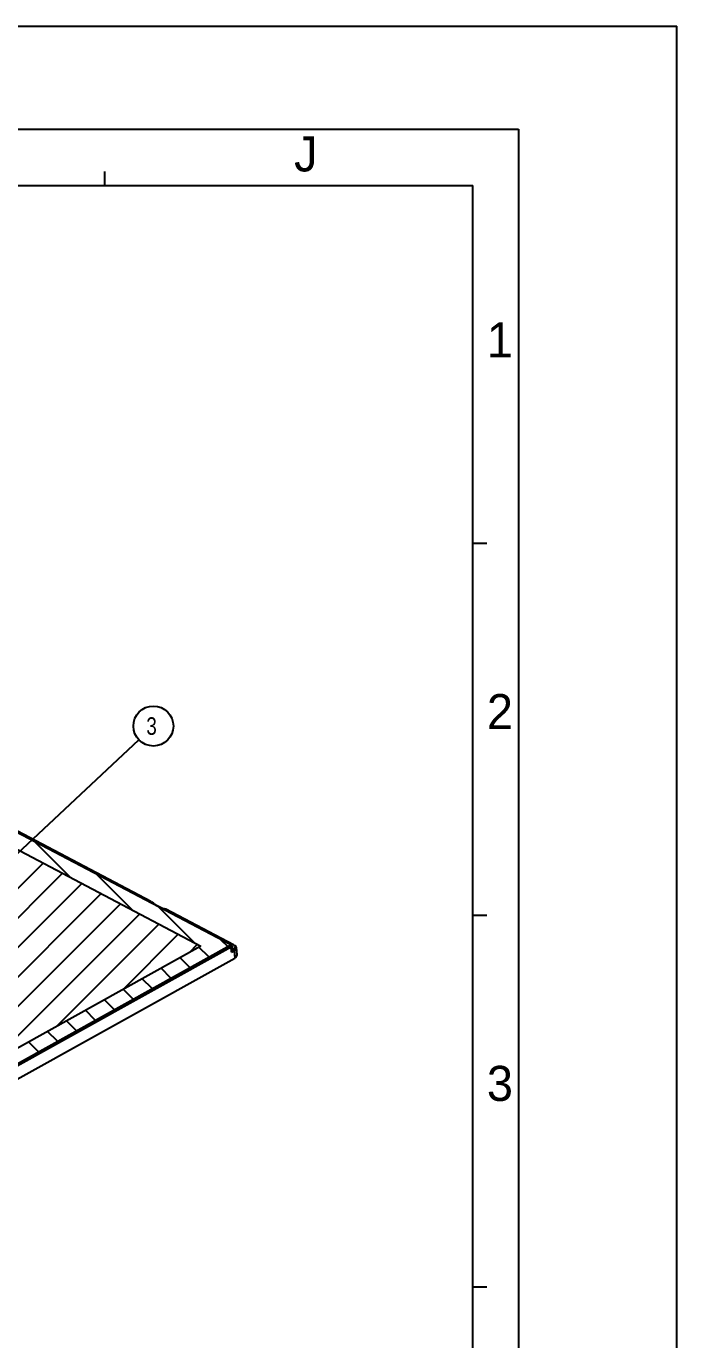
# Model space of a CAD drawing. Header units: millimetres. Extents: x 0 to 594, y 0 to 420.
# Drawn here: x 501.2 to 594, y 232.8 to 420 of the extents above; entities that cross this region are included whole.
import ezdxf

# ---------------------------------------------------------------- set-up
doc = ezdxf.new("R2010")
doc.units = ezdxf.units.MM
doc.header["$LTSCALE"] = 32.67
doc.layers.get('0').update_dxf_attribs({"linetype": 'CONTINUOUS'})
doc.layers.add('5_CURVES', color=7, linetype='CONTINUOUS')
doc.layers.add('6_SURFS', color=7, linetype='CONTINUOUS')
doc.styles.get("Standard").update_dxf_attribs({"font": 'txt', "width": 0.8})
doc.styles.add('TEXTSTYLE_2', font='txt')
doc.dimstyles.get("Standard").update_dxf_attribs({"dimtxt": 2.5, "dimasz": 3, "dimexe": 1.5, "dimexo": 1.2, "dimtad": 1, "dimdsep": 46, "dimtxsty": 'STANDARD', "dimblk": '_FILLED', "dimblk1": '_FILLED', "dimblk2": '_FILLED', "dimcen": 0.09, "dimazin": 2, "dimtol": 1, "dimtp": 0.01, "dimtm": 0.01, "dimtfac": 1, "dimtofl": 0, "dimtmove": 0, "dimatfit": 3, "dimldrblk": '_FILLED', "dimfxl": 1, "dimtolj": 1, "dimarcsym": 0})

# ---------------------------------------------------------------- blocks, each defined once
blk = doc.blocks.new('_FILLED')
at = {"color": 0, "linetype": 'BYBLOCK'}
blk.add_solid([(0, 0), (-1, 0.167), (-1, -0.167)], dxfattribs=at)
blk = doc.blocks.new('BALLOON_BL8', base_point=(519.35, 320.25))
at = {"color": 7, "linetype": 'CONTINUOUS'}
blk.add_circle((519.35, 320.25), 2.85, dxfattribs=at)
at = {"color": 7, "linetype": 'CONTINUOUS', "insert": (518.35, 321.5), "char_height": 2.5, "width": 2, "attachment_point": 1, "line_spacing_factor": 0.9}
blk.add_mtext('3', dxfattribs=at)

msp = doc.modelspace()

# ---------------------------------------------------------------- linework, layer by layer
at = {"color": 7, "linetype": 'CONTINUOUS'}
for p, q in [((0, 420), (594, 420)), ((594, 0), (594, 420)), ((20.422, 405.309), (571.422, 405.309)), ((571.422, 405.309), (571.422, 20.309)), ((512.422, 397.309), (512.422, 399.309)), ((26.422, 397.309), (564.922, 397.309)), ((564.922, 28.309), (564.922, 397.309)), ((564.922, 346.309), (566.922, 346.309)), ((519.001, 295.258), (498.246, 306.167)), ((530.773, 289.071), (521.152, 294.128)), ((564.922, 293.309), (566.922, 293.309)), ((530.503, 288.017), (530.435, 288.774)), ((530.579, 288.382), (530.722, 288.461)), ((530.722, 288.461), (530.871, 288.222)), ((531.29, 287.614), (531.195, 288.666)), ((447.126, 240.545), (530.967, 287.171)), ((530.503, 288.017), (530.871, 288.222)), ((530.871, 288.222), (530.967, 287.171)), ((564.922, 240.309), (566.922, 240.309))]:
    msp.add_line(p, q, dxfattribs=at)
for points in [[(519.203, 294.983), (519.208, 295.009), (519.146, 295.146), (519.001, 295.258)], [(519.42, 294.869), (519.413, 294.907), (519.327, 295.052), (519.163, 295.172)], [(521.152, 294.128), (520.941, 294.203), (520.685, 294.233), (520.637, 294.229)], [(530.722, 288.461), (530.906, 288.608), (530.981, 288.775)], [(530.981, 288.775), (530.934, 288.938), (530.773, 289.071)], [(530.871, 288.222), (531.066, 288.366), (531.176, 288.53), (531.195, 288.666)], [(531.195, 288.666), (531.19, 288.699), (531.107, 288.856), (530.936, 288.985)], [(530.967, 287.171), (531.161, 287.315), (531.271, 287.479), (531.29, 287.614)]]:
    msp.add_lwpolyline(points, dxfattribs=at)
msp.add_ellipse((530.279, 288.376), major_axis=(-0.235, 0.352), ratio=0.5961069, start_param=-3.1900003, end_param=-2.3105687, dxfattribs=at)
at = {"layer": '5_CURVES', "color": 7, "linetype": 'CONTINUOUS'}
for p, q in [((530.291, 289.089), (485.085, 312.849)), ((484.825, 310.596), (526.133, 288.885)), ((507.521, 298.668), (502.483, 303.705)), ((448.803, 245.884), (503.631, 300.712)), ((458.257, 251.138), (506.384, 299.265)), ((467.719, 256.4), (509.137, 297.818)), ((516.374, 294.014), (511.337, 299.052)), ((477.182, 261.663), (511.89, 296.371)), ((486.644, 266.925), (514.643, 294.924)), ((525.228, 289.361), (520.19, 294.398)), ((496.107, 272.187), (517.397, 293.477)), ((505.57, 277.45), (520.15, 292.03)), ((515.032, 282.712), (522.903, 290.583)), ((447.137, 242.773), (530.285, 289.013)), ((526.133, 288.885), (448.807, 245.883)), ((524.495, 287.975), (525.656, 289.136)), ((527.259, 287.33), (525.857, 288.732)), ((529.958, 288.831), (529.044, 289.745)), ((524.559, 285.829), (523.158, 287.231)), ((521.86, 284.328), (520.458, 285.73)), ((516.462, 281.326), (515.06, 282.728)), ((519.161, 282.827), (517.759, 284.229)), ((513.763, 279.825), (512.361, 281.227)), ((511.064, 278.324), (509.662, 279.726)), ((508.364, 276.823), (506.963, 278.225)), ((505.665, 275.322), (504.264, 276.723)), ((502.966, 273.821), (501.564, 275.222))]:
    msp.add_line(p, q, dxfattribs=at)
msp.add_lwpolyline([(530.285, 289.013), (530.298, 289.022), (530.308, 289.031), (530.314, 289.042), (530.317, 289.052), (530.316, 289.063), (530.311, 289.073), (530.303, 289.082), (530.291, 289.089)], dxfattribs=at)
at = {"layer": '6_SURFS', "color": 7, "linetype": 'CONTINUOUS'}
for p, q in [((530.291, 289.089), (485.085, 312.849)), ((530.4, 289.098), (485.193, 312.858)), ((446.916, 242.65), (530.285, 289.013)), ((447.066, 242.411), (530.435, 288.774)), ((530.285, 289.013), (530.354, 288.955)), ((530.315, 289.067), (530.291, 289.089)), ((530.354, 288.955), (530.409, 288.868)), ((530.409, 288.868), (530.435, 288.774)), ((530.532, 288.907), (530.592, 288.242))]:
    msp.add_line(p, q, dxfattribs=at)
for points in [[(530.285, 289.013), (530.313, 289.038), (530.315, 289.067)], [(530.291, 289.089), (530.367, 289.108), (530.4, 289.098)], [(530.4, 289.098), (530.467, 289.048), (530.512, 288.982), (530.532, 288.907)], [(530.435, 288.774), (530.518, 288.85), (530.532, 288.907)]]:
    msp.add_lwpolyline(points, dxfattribs=at)

# ---------------------------------------------------------------- block references
at = {"color": 7, "linetype": 'CONTINUOUS'}
msp.add_blockref('BALLOON_BL8', (519.354, 320.247), dxfattribs=at)

# ---------------------------------------------------------------- texts
at = {"color": 7, "linetype": 'CONTINUOUS', "char_height": 5, "width": 5, "attachment_point": 1, "line_spacing_factor": 0.9, "style": 'TEXTSTYLE_2'}
for s, insert in [('J', (539.422, 404.309)), ('1', (566.922, 377.809)), ('2', (566.922, 324.809)), ('3', (566.922, 271.809))]:
    msp.add_mtext(s, dxfattribs=dict(at, insert=insert))

# ---------------------------------------------------------------- leaders
at = {"color": 7, "linetype": 'CONTINUOUS'}
msp.add_leader([(491.686, 294.349), (517.272, 318.298)], dimstyle='STANDARD', override={"dimtad": 0, "dimldrblk": 'DOT'}, dxfattribs=at)

doc.saveas('drawing.dxf')
